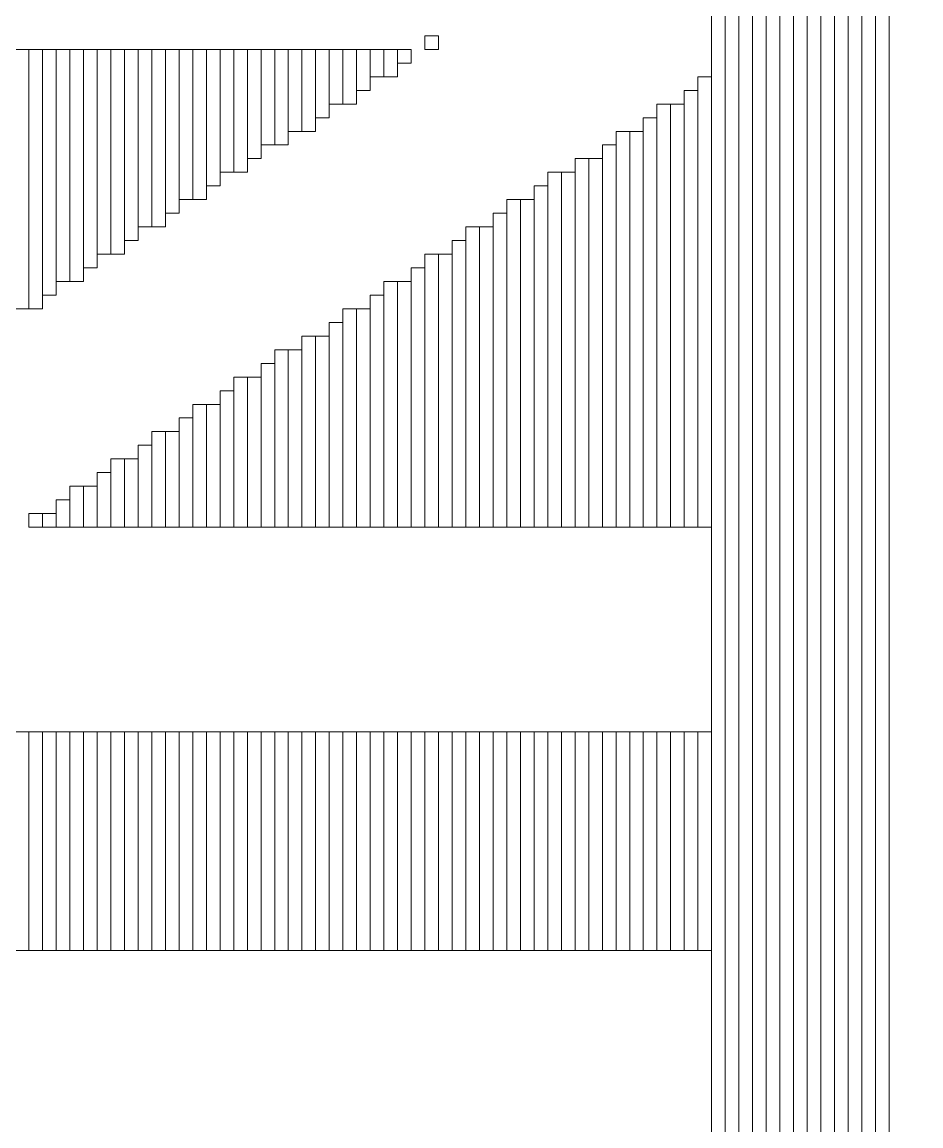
# Model space of a CAD drawing. Header units: millimetres. Extents: x -86 to 67, y -55 to 52.
# Drawn here: x 57.514 to 59.186, y 23.682 to 25.736 of the extents above; entities that cross this region are included whole.
import ezdxf

# ---------------------------------------------------------------- set-up
doc = ezdxf.new("R2010")
doc.units = ezdxf.units.MM
doc.header["$MEASUREMENT"] = 0
doc.layers.add('BG_OUTLINE', color=7, linetype='Continuous')
doc.layers.add('MA_PEN3', color=7, linetype='Continuous')

msp = doc.modelspace()

# ---------------------------------------------------------------- linework, layer by layer
at = {"layer": 'BG_OUTLINE', "color": 3, "lineweight": 9}
msp.add_open_spline([(-60.0926, 34.7331), (-60.0926, 34.7331), (63.7724, 34.7331), (63.7724, 34.7331), (63.7724, 34.7331), (64.585, 34.7336), (65.3646, 34.4113), (65.9396, 33.837), (65.9396, 33.837), (66.5146, 33.2627), (66.8379, 32.4797), (66.8384, 31.667), (66.8384, 31.667), (66.8384, 31.667), (66.8412, -52.28), (66.8412, -52.28), (66.8412, -52.28), (66.8412, -52.28), (66.8384, -52.1933), (66.8384, -52.1933), (66.8384, -52.1933), (66.8389, -53.006), (66.5166, -53.7856), (65.9424, -54.3606), (65.9424, -54.3606), (65.3681, -54.9356), (64.585, -55.2589), (63.7724, -55.2594), (63.7724, -55.2594), (63.7724, -55.2594), (-60.1869, -55.2594), (-60.1869, -55.2594), (-60.1869, -55.2594), (-60.1869, -55.2594), (-60.0853, -55.2518), (-60.0853, -55.2518), (-60.0853, -55.2518), (-60.8979, -55.2523), (-61.6775, -54.9299), (-62.2525, -54.3557), (-62.2525, -54.3557), (-62.8275, -53.7814), (-63.1508, -52.9984), (-63.1513, -52.1857), (-63.1513, -52.1857), (-63.1513, -52.1857), (-63.1587, 31.667), (-63.1587, 31.667), (-63.1587, 31.667), (-63.1592, 32.4797), (-62.8369, 33.2593), (-62.2626, 33.8343), (-62.2626, 33.8343), (-61.6883, 34.4093), (-60.9053, 34.7326), (-60.0926, 34.7331)], degree=3, knots=[0, 0, 0, 0, 0.071429, 0.071429, 0.071429, 0.071429, 0.142857, 0.142857, 0.142857, 0.142857, 0.214286, 0.214286, 0.214286, 0.214286, 0.285714, 0.285714, 0.285714, 0.285714, 0.357143, 0.357143, 0.357143, 0.357143, 0.428571, 0.428571, 0.428571, 0.428571, 0.5, 0.5, 0.5, 0.5, 0.571429, 0.571429, 0.571429, 0.571429, 0.642857, 0.642857, 0.642857, 0.642857, 0.714286, 0.714286, 0.714286, 0.714286, 0.785714, 0.785714, 0.785714, 0.785714, 0.857143, 0.857143, 0.857143, 0.857143, 0.928571, 0.928571, 0.928571, 0.928571, 1, 1, 1, 1], dxfattribs=at)
at = {"layer": 'MA_PEN3', "color": 5, "lineweight": 9}
for points in [[(58.7968, 34.3213), (58.7968, 34.3213), (58.8222, 34.3213), (58.8222, 34.3213), (58.8222, 34.3213), (58.8222, 34.3213), (58.8222, 20.9355), (58.8222, 20.9355), (58.8222, 20.9355), (58.8222, 20.9355), (58.7968, 20.9355), (58.7968, 20.9355), (58.7968, 20.9355), (58.7968, 20.9355), (58.7968, 34.3213), (58.7968, 34.3213)], [(58.8222, 34.3213), (58.8222, 34.3213), (58.8476, 34.3213), (58.8476, 34.3213), (58.8476, 34.3213), (58.8476, 34.3213), (58.8476, 20.9355), (58.8476, 20.9355), (58.8476, 20.9355), (58.8476, 20.9355), (58.8222, 20.9355), (58.8222, 20.9355), (58.8222, 20.9355), (58.8222, 20.9355), (58.8222, 34.3213), (58.8222, 34.3213)], [(58.8476, 34.3213), (58.8476, 34.3213), (58.873, 34.3213), (58.873, 34.3213), (58.873, 34.3213), (58.873, 34.3213), (58.873, 20.9355), (58.873, 20.9355), (58.873, 20.9355), (58.873, 20.9355), (58.8476, 20.9355), (58.8476, 20.9355), (58.8476, 20.9355), (58.8476, 20.9355), (58.8476, 34.3213), (58.8476, 34.3213)], [(58.873, 34.3213), (58.873, 34.3213), (58.8984, 34.3213), (58.8984, 34.3213), (58.8984, 34.3213), (58.8984, 34.3213), (58.8984, 20.9355), (58.8984, 20.9355), (58.8984, 20.9355), (58.8984, 20.9355), (58.873, 20.9355), (58.873, 20.9355), (58.873, 20.9355), (58.873, 20.9355), (58.873, 34.3213), (58.873, 34.3213)], [(58.8984, 34.3213), (58.8984, 34.3213), (58.9238, 34.3213), (58.9238, 34.3213), (58.9238, 34.3213), (58.9238, 34.3213), (58.9238, 20.9355), (58.9238, 20.9355), (58.9238, 20.9355), (58.9238, 20.9355), (58.8984, 20.9355), (58.8984, 20.9355), (58.8984, 20.9355), (58.8984, 20.9355), (58.8984, 34.3213), (58.8984, 34.3213)], [(58.9238, 34.3213), (58.9238, 34.3213), (58.9492, 34.3213), (58.9492, 34.3213), (58.9492, 34.3213), (58.9492, 34.3213), (58.9492, 20.9355), (58.9492, 20.9355), (58.9492, 20.9355), (58.9492, 20.9355), (58.9238, 20.9355), (58.9238, 20.9355), (58.9238, 20.9355), (58.9238, 20.9355), (58.9238, 34.3213), (58.9238, 34.3213)], [(58.9492, 34.3213), (58.9492, 34.3213), (58.9746, 34.3213), (58.9746, 34.3213), (58.9746, 34.3213), (58.9746, 34.3213), (58.9746, 20.9355), (58.9746, 20.9355), (58.9746, 20.9355), (58.9746, 20.9355), (58.9492, 20.9355), (58.9492, 20.9355), (58.9492, 20.9355), (58.9492, 20.9355), (58.9492, 34.3213), (58.9492, 34.3213)], [(58.9746, 34.3213), (58.9746, 34.3213), (59, 34.3213), (59, 34.3213), (59, 34.3213), (59, 34.3213), (59, 20.9355), (59, 20.9355), (59, 20.9355), (59, 20.9355), (58.9746, 20.9355), (58.9746, 20.9355), (58.9746, 20.9355), (58.9746, 20.9355), (58.9746, 34.3213), (58.9746, 34.3213)], [(59, 34.3213), (59, 34.3213), (59.0254, 34.3213), (59.0254, 34.3213), (59.0254, 34.3213), (59.0254, 34.3213), (59.0254, 20.9355), (59.0254, 20.9355), (59.0254, 20.9355), (59.0254, 20.9355), (59, 20.9355), (59, 20.9355), (59, 20.9355), (59, 20.9355), (59, 34.3213), (59, 34.3213)], [(59.0254, 34.3213), (59.0254, 34.3213), (59.0508, 34.3213), (59.0508, 34.3213), (59.0508, 34.3213), (59.0508, 34.3213), (59.0508, 20.9355), (59.0508, 20.9355), (59.0508, 20.9355), (59.0508, 20.9355), (59.0254, 20.9355), (59.0254, 20.9355), (59.0254, 20.9355), (59.0254, 20.9355), (59.0254, 34.3213), (59.0254, 34.3213)], [(59.0508, 34.3213), (59.0508, 34.3213), (59.0762, 34.3213), (59.0762, 34.3213), (59.0762, 34.3213), (59.0762, 34.3213), (59.0762, 20.9355), (59.0762, 20.9355), (59.0762, 20.9355), (59.0762, 20.9355), (59.0508, 20.9355), (59.0508, 20.9355), (59.0508, 20.9355), (59.0508, 20.9355), (59.0508, 34.3213), (59.0508, 34.3213)], [(59.0762, 34.3213), (59.0762, 34.3213), (59.1016, 34.3213), (59.1016, 34.3213), (59.1016, 34.3213), (59.1016, 34.3213), (59.1016, 20.9355), (59.1016, 20.9355), (59.1016, 20.9355), (59.1016, 20.9355), (59.0762, 20.9355), (59.0762, 20.9355), (59.0762, 20.9355), (59.0762, 20.9355), (59.0762, 34.3213), (59.0762, 34.3213)], [(59.1016, 34.3213), (59.1016, 34.3213), (59.127, 34.3213), (59.127, 34.3213), (59.127, 34.3213), (59.127, 34.3213), (59.127, 20.9355), (59.127, 20.9355), (59.127, 20.9355), (59.127, 20.9355), (59.1016, 20.9355), (59.1016, 20.9355), (59.1016, 20.9355), (59.1016, 20.9355), (59.1016, 34.3213), (59.1016, 34.3213)], [(58.2634, 25.7107), (58.2634, 25.7107), (58.2888, 25.7107), (58.2888, 25.7107), (58.2888, 25.7107), (58.2888, 25.7107), (58.2888, 25.6853), (58.2888, 25.6853), (58.2888, 25.6853), (58.2888, 25.6853), (58.2634, 25.6853), (58.2634, 25.6853), (58.2634, 25.6853), (58.2634, 25.6853), (58.2634, 25.7107), (58.2634, 25.7107)], [(57.5014, 25.6853), (57.5014, 25.6853), (57.5268, 25.6853), (57.5268, 25.6853), (57.5268, 25.6853), (57.5268, 25.6853), (57.5268, 25.2027), (57.5268, 25.2027), (57.5268, 25.2027), (57.5268, 25.2027), (57.5014, 25.2027), (57.5014, 25.2027), (57.5014, 25.2027), (57.5014, 25.2027), (57.5014, 25.6853), (57.5014, 25.6853)], [(57.5268, 25.6853), (57.5268, 25.6853), (57.5522, 25.6853), (57.5522, 25.6853), (57.5522, 25.6853), (57.5522, 25.6853), (57.5522, 25.2027), (57.5522, 25.2027), (57.5522, 25.2027), (57.5522, 25.2027), (57.5268, 25.2027), (57.5268, 25.2027), (57.5268, 25.2027), (57.5268, 25.2027), (57.5268, 25.6853), (57.5268, 25.6853)], [(57.5522, 25.6853), (57.5522, 25.6853), (57.5776, 25.6853), (57.5776, 25.6853), (57.5776, 25.6853), (57.5776, 25.6853), (57.5776, 25.2281), (57.5776, 25.2281), (57.5776, 25.2281), (57.5776, 25.2281), (57.5522, 25.2281), (57.5522, 25.2281), (57.5522, 25.2281), (57.5522, 25.2281), (57.5522, 25.6853), (57.5522, 25.6853)], [(57.5776, 25.6853), (57.5776, 25.6853), (57.603, 25.6853), (57.603, 25.6853), (57.603, 25.6853), (57.603, 25.6853), (57.603, 25.2535), (57.603, 25.2535), (57.603, 25.2535), (57.603, 25.2535), (57.5776, 25.2535), (57.5776, 25.2535), (57.5776, 25.2535), (57.5776, 25.2535), (57.5776, 25.6853), (57.5776, 25.6853)], [(57.603, 25.6853), (57.603, 25.6853), (57.6284, 25.6853), (57.6284, 25.6853), (57.6284, 25.6853), (57.6284, 25.6853), (57.6284, 25.2535), (57.6284, 25.2535), (57.6284, 25.2535), (57.6284, 25.2535), (57.603, 25.2535), (57.603, 25.2535), (57.603, 25.2535), (57.603, 25.2535), (57.603, 25.6853), (57.603, 25.6853)], [(57.6284, 25.6853), (57.6284, 25.6853), (57.6538, 25.6853), (57.6538, 25.6853), (57.6538, 25.6853), (57.6538, 25.6853), (57.6538, 25.2789), (57.6538, 25.2789), (57.6538, 25.2789), (57.6538, 25.2789), (57.6284, 25.2789), (57.6284, 25.2789), (57.6284, 25.2789), (57.6284, 25.2789), (57.6284, 25.6853), (57.6284, 25.6853)], [(57.6538, 25.6853), (57.6538, 25.6853), (57.6792, 25.6853), (57.6792, 25.6853), (57.6792, 25.6853), (57.6792, 25.6853), (57.6792, 25.3043), (57.6792, 25.3043), (57.6792, 25.3043), (57.6792, 25.3043), (57.6538, 25.3043), (57.6538, 25.3043), (57.6538, 25.3043), (57.6538, 25.3043), (57.6538, 25.6853), (57.6538, 25.6853)], [(57.6792, 25.6853), (57.6792, 25.6853), (57.7046, 25.6853), (57.7046, 25.6853), (57.7046, 25.6853), (57.7046, 25.6853), (57.7046, 25.3043), (57.7046, 25.3043), (57.7046, 25.3043), (57.7046, 25.3043), (57.6792, 25.3043), (57.6792, 25.3043), (57.6792, 25.3043), (57.6792, 25.3043), (57.6792, 25.6853), (57.6792, 25.6853)], [(57.7046, 25.6853), (57.7046, 25.6853), (57.73, 25.6853), (57.73, 25.6853), (57.73, 25.6853), (57.73, 25.6853), (57.73, 25.3297), (57.73, 25.3297), (57.73, 25.3297), (57.73, 25.3297), (57.7046, 25.3297), (57.7046, 25.3297), (57.7046, 25.3297), (57.7046, 25.3297), (57.7046, 25.6853), (57.7046, 25.6853)], [(57.73, 25.6853), (57.73, 25.6853), (57.7554, 25.6853), (57.7554, 25.6853), (57.7554, 25.6853), (57.7554, 25.6853), (57.7554, 25.3551), (57.7554, 25.3551), (57.7554, 25.3551), (57.7554, 25.3551), (57.73, 25.3551), (57.73, 25.3551), (57.73, 25.3551), (57.73, 25.3551), (57.73, 25.6853), (57.73, 25.6853)], [(57.7554, 25.6853), (57.7554, 25.6853), (57.7808, 25.6853), (57.7808, 25.6853), (57.7808, 25.6853), (57.7808, 25.6853), (57.7808, 25.3551), (57.7808, 25.3551), (57.7808, 25.3551), (57.7808, 25.3551), (57.7554, 25.3551), (57.7554, 25.3551), (57.7554, 25.3551), (57.7554, 25.3551), (57.7554, 25.6853), (57.7554, 25.6853)], [(57.7808, 25.6853), (57.7808, 25.6853), (57.8062, 25.6853), (57.8062, 25.6853), (57.8062, 25.6853), (57.8062, 25.6853), (57.8062, 25.3805), (57.8062, 25.3805), (57.8062, 25.3805), (57.8062, 25.3805), (57.7808, 25.3805), (57.7808, 25.3805), (57.7808, 25.3805), (57.7808, 25.3805), (57.7808, 25.6853), (57.7808, 25.6853)], [(57.8062, 25.6853), (57.8062, 25.6853), (57.8316, 25.6853), (57.8316, 25.6853), (57.8316, 25.6853), (57.8316, 25.6853), (57.8316, 25.4059), (57.8316, 25.4059), (57.8316, 25.4059), (57.8316, 25.4059), (57.8062, 25.4059), (57.8062, 25.4059), (57.8062, 25.4059), (57.8062, 25.4059), (57.8062, 25.6853), (57.8062, 25.6853)], [(57.8316, 25.6853), (57.8316, 25.6853), (57.857, 25.6853), (57.857, 25.6853), (57.857, 25.6853), (57.857, 25.6853), (57.857, 25.4059), (57.857, 25.4059), (57.857, 25.4059), (57.857, 25.4059), (57.8316, 25.4059), (57.8316, 25.4059), (57.8316, 25.4059), (57.8316, 25.4059), (57.8316, 25.6853), (57.8316, 25.6853)], [(57.857, 25.6853), (57.857, 25.6853), (57.8824, 25.6853), (57.8824, 25.6853), (57.8824, 25.6853), (57.8824, 25.6853), (57.8824, 25.4313), (57.8824, 25.4313), (57.8824, 25.4313), (57.8824, 25.4313), (57.857, 25.4313), (57.857, 25.4313), (57.857, 25.4313), (57.857, 25.4313), (57.857, 25.6853), (57.857, 25.6853)], [(57.8824, 25.6853), (57.8824, 25.6853), (57.9078, 25.6853), (57.9078, 25.6853), (57.9078, 25.6853), (57.9078, 25.6853), (57.9078, 25.4567), (57.9078, 25.4567), (57.9078, 25.4567), (57.9078, 25.4567), (57.8824, 25.4567), (57.8824, 25.4567), (57.8824, 25.4567), (57.8824, 25.4567), (57.8824, 25.6853), (57.8824, 25.6853)], [(57.9078, 25.6853), (57.9078, 25.6853), (57.9332, 25.6853), (57.9332, 25.6853), (57.9332, 25.6853), (57.9332, 25.6853), (57.9332, 25.4567), (57.9332, 25.4567), (57.9332, 25.4567), (57.9332, 25.4567), (57.9078, 25.4567), (57.9078, 25.4567), (57.9078, 25.4567), (57.9078, 25.4567), (57.9078, 25.6853), (57.9078, 25.6853)], [(57.9332, 25.6853), (57.9332, 25.6853), (57.9586, 25.6853), (57.9586, 25.6853), (57.9586, 25.6853), (57.9586, 25.6853), (57.9586, 25.4821), (57.9586, 25.4821), (57.9586, 25.4821), (57.9586, 25.4821), (57.9332, 25.4821), (57.9332, 25.4821), (57.9332, 25.4821), (57.9332, 25.4821), (57.9332, 25.6853), (57.9332, 25.6853)], [(57.9586, 25.6853), (57.9586, 25.6853), (57.984, 25.6853), (57.984, 25.6853), (57.984, 25.6853), (57.984, 25.6853), (57.984, 25.5075), (57.984, 25.5075), (57.984, 25.5075), (57.984, 25.5075), (57.9586, 25.5075), (57.9586, 25.5075), (57.9586, 25.5075), (57.9586, 25.5075), (57.9586, 25.6853), (57.9586, 25.6853)], [(57.984, 25.6853), (57.984, 25.6853), (58.0094, 25.6853), (58.0094, 25.6853), (58.0094, 25.6853), (58.0094, 25.6853), (58.0094, 25.5075), (58.0094, 25.5075), (58.0094, 25.5075), (58.0094, 25.5075), (57.984, 25.5075), (57.984, 25.5075), (57.984, 25.5075), (57.984, 25.5075), (57.984, 25.6853), (57.984, 25.6853)], [(58.0094, 25.6853), (58.0094, 25.6853), (58.0348, 25.6853), (58.0348, 25.6853), (58.0348, 25.6853), (58.0348, 25.6853), (58.0348, 25.5329), (58.0348, 25.5329), (58.0348, 25.5329), (58.0348, 25.5329), (58.0094, 25.5329), (58.0094, 25.5329), (58.0094, 25.5329), (58.0094, 25.5329), (58.0094, 25.6853), (58.0094, 25.6853)], [(58.0348, 25.6853), (58.0348, 25.6853), (58.0602, 25.6853), (58.0602, 25.6853), (58.0602, 25.6853), (58.0602, 25.6853), (58.0602, 25.5329), (58.0602, 25.5329), (58.0602, 25.5329), (58.0602, 25.5329), (58.0348, 25.5329), (58.0348, 25.5329), (58.0348, 25.5329), (58.0348, 25.5329), (58.0348, 25.6853), (58.0348, 25.6853)], [(58.0602, 25.6853), (58.0602, 25.6853), (58.0856, 25.6853), (58.0856, 25.6853), (58.0856, 25.6853), (58.0856, 25.6853), (58.0856, 25.5583), (58.0856, 25.5583), (58.0856, 25.5583), (58.0856, 25.5583), (58.0602, 25.5583), (58.0602, 25.5583), (58.0602, 25.5583), (58.0602, 25.5583), (58.0602, 25.6853), (58.0602, 25.6853)], [(58.0856, 25.6853), (58.0856, 25.6853), (58.111, 25.6853), (58.111, 25.6853), (58.111, 25.6853), (58.111, 25.6853), (58.111, 25.5837), (58.111, 25.5837), (58.111, 25.5837), (58.111, 25.5837), (58.0856, 25.5837), (58.0856, 25.5837), (58.0856, 25.5837), (58.0856, 25.5837), (58.0856, 25.6853), (58.0856, 25.6853)], [(58.111, 25.6853), (58.111, 25.6853), (58.1364, 25.6853), (58.1364, 25.6853), (58.1364, 25.6853), (58.1364, 25.6853), (58.1364, 25.5837), (58.1364, 25.5837), (58.1364, 25.5837), (58.1364, 25.5837), (58.111, 25.5837), (58.111, 25.5837), (58.111, 25.5837), (58.111, 25.5837), (58.111, 25.6853), (58.111, 25.6853)], [(58.1364, 25.6853), (58.1364, 25.6853), (58.1618, 25.6853), (58.1618, 25.6853), (58.1618, 25.6853), (58.1618, 25.6853), (58.1618, 25.6091), (58.1618, 25.6091), (58.1618, 25.6091), (58.1618, 25.6091), (58.1364, 25.6091), (58.1364, 25.6091), (58.1364, 25.6091), (58.1364, 25.6091), (58.1364, 25.6853), (58.1364, 25.6853)], [(58.1618, 25.6853), (58.1618, 25.6853), (58.1872, 25.6853), (58.1872, 25.6853), (58.1872, 25.6853), (58.1872, 25.6853), (58.1872, 25.6345), (58.1872, 25.6345), (58.1872, 25.6345), (58.1872, 25.6345), (58.1618, 25.6345), (58.1618, 25.6345), (58.1618, 25.6345), (58.1618, 25.6345), (58.1618, 25.6853), (58.1618, 25.6853)], [(58.1872, 25.6853), (58.1872, 25.6853), (58.2126, 25.6853), (58.2126, 25.6853), (58.2126, 25.6853), (58.2126, 25.6853), (58.2126, 25.6345), (58.2126, 25.6345), (58.2126, 25.6345), (58.2126, 25.6345), (58.1872, 25.6345), (58.1872, 25.6345), (58.1872, 25.6345), (58.1872, 25.6345), (58.1872, 25.6853), (58.1872, 25.6853)], [(58.2126, 25.6853), (58.2126, 25.6853), (58.238, 25.6853), (58.238, 25.6853), (58.238, 25.6853), (58.238, 25.6853), (58.238, 25.6599), (58.238, 25.6599), (58.238, 25.6599), (58.238, 25.6599), (58.2126, 25.6599), (58.2126, 25.6599), (58.2126, 25.6599), (58.2126, 25.6599), (58.2126, 25.6853), (58.2126, 25.6853)], [(58.7714, 25.6345), (58.7714, 25.6345), (58.7968, 25.6345), (58.7968, 25.6345), (58.7968, 25.6345), (58.7968, 25.6345), (58.7968, 24.7963), (58.7968, 24.7963), (58.7968, 24.7963), (58.7968, 24.7963), (58.7714, 24.7963), (58.7714, 24.7963), (58.7714, 24.7963), (58.7714, 24.7963), (58.7714, 25.6345), (58.7714, 25.6345)], [(58.746, 25.6091), (58.746, 25.6091), (58.7714, 25.6091), (58.7714, 25.6091), (58.7714, 25.6091), (58.7714, 25.6091), (58.7714, 24.7963), (58.7714, 24.7963), (58.7714, 24.7963), (58.7714, 24.7963), (58.746, 24.7963), (58.746, 24.7963), (58.746, 24.7963), (58.746, 24.7963), (58.746, 25.6091), (58.746, 25.6091)], [(58.6952, 25.5837), (58.6952, 25.5837), (58.7206, 25.5837), (58.7206, 25.5837), (58.7206, 25.5837), (58.7206, 25.5837), (58.7206, 24.7963), (58.7206, 24.7963), (58.7206, 24.7963), (58.7206, 24.7963), (58.6952, 24.7963), (58.6952, 24.7963), (58.6952, 24.7963), (58.6952, 24.7963), (58.6952, 25.5837), (58.6952, 25.5837)], [(58.7206, 25.5837), (58.7206, 25.5837), (58.746, 25.5837), (58.746, 25.5837), (58.746, 25.5837), (58.746, 25.5837), (58.746, 24.7963), (58.746, 24.7963), (58.746, 24.7963), (58.746, 24.7963), (58.7206, 24.7963), (58.7206, 24.7963), (58.7206, 24.7963), (58.7206, 24.7963), (58.7206, 25.5837), (58.7206, 25.5837)], [(58.6698, 25.5583), (58.6698, 25.5583), (58.6952, 25.5583), (58.6952, 25.5583), (58.6952, 25.5583), (58.6952, 25.5583), (58.6952, 24.7963), (58.6952, 24.7963), (58.6952, 24.7963), (58.6952, 24.7963), (58.6698, 24.7963), (58.6698, 24.7963), (58.6698, 24.7963), (58.6698, 24.7963), (58.6698, 25.5583), (58.6698, 25.5583)], [(58.619, 25.5329), (58.619, 25.5329), (58.6444, 25.5329), (58.6444, 25.5329), (58.6444, 25.5329), (58.6444, 25.5329), (58.6444, 24.7963), (58.6444, 24.7963), (58.6444, 24.7963), (58.6444, 24.7963), (58.619, 24.7963), (58.619, 24.7963), (58.619, 24.7963), (58.619, 24.7963), (58.619, 25.5329), (58.619, 25.5329)], [(58.6444, 25.5329), (58.6444, 25.5329), (58.6698, 25.5329), (58.6698, 25.5329), (58.6698, 25.5329), (58.6698, 25.5329), (58.6698, 24.7963), (58.6698, 24.7963), (58.6698, 24.7963), (58.6698, 24.7963), (58.6444, 24.7963), (58.6444, 24.7963), (58.6444, 24.7963), (58.6444, 24.7963), (58.6444, 25.5329), (58.6444, 25.5329)], [(58.5936, 25.5075), (58.5936, 25.5075), (58.619, 25.5075), (58.619, 25.5075), (58.619, 25.5075), (58.619, 25.5075), (58.619, 24.7963), (58.619, 24.7963), (58.619, 24.7963), (58.619, 24.7963), (58.5936, 24.7963), (58.5936, 24.7963), (58.5936, 24.7963), (58.5936, 24.7963), (58.5936, 25.5075), (58.5936, 25.5075)], [(58.5428, 25.4821), (58.5428, 25.4821), (58.5682, 25.4821), (58.5682, 25.4821), (58.5682, 25.4821), (58.5682, 25.4821), (58.5682, 24.7963), (58.5682, 24.7963), (58.5682, 24.7963), (58.5682, 24.7963), (58.5428, 24.7963), (58.5428, 24.7963), (58.5428, 24.7963), (58.5428, 24.7963), (58.5428, 25.4821), (58.5428, 25.4821)], [(58.5682, 25.4821), (58.5682, 25.4821), (58.5936, 25.4821), (58.5936, 25.4821), (58.5936, 25.4821), (58.5936, 25.4821), (58.5936, 24.7963), (58.5936, 24.7963), (58.5936, 24.7963), (58.5936, 24.7963), (58.5682, 24.7963), (58.5682, 24.7963), (58.5682, 24.7963), (58.5682, 24.7963), (58.5682, 25.4821), (58.5682, 25.4821)], [(58.492, 25.4567), (58.492, 25.4567), (58.5174, 25.4567), (58.5174, 25.4567), (58.5174, 25.4567), (58.5174, 25.4567), (58.5174, 24.7963), (58.5174, 24.7963), (58.5174, 24.7963), (58.5174, 24.7963), (58.492, 24.7963), (58.492, 24.7963), (58.492, 24.7963), (58.492, 24.7963), (58.492, 25.4567), (58.492, 25.4567)], [(58.5174, 25.4567), (58.5174, 25.4567), (58.5428, 25.4567), (58.5428, 25.4567), (58.5428, 25.4567), (58.5428, 25.4567), (58.5428, 24.7963), (58.5428, 24.7963), (58.5428, 24.7963), (58.5428, 24.7963), (58.5174, 24.7963), (58.5174, 24.7963), (58.5174, 24.7963), (58.5174, 24.7963), (58.5174, 25.4567), (58.5174, 25.4567)], [(58.4666, 25.4313), (58.4666, 25.4313), (58.492, 25.4313), (58.492, 25.4313), (58.492, 25.4313), (58.492, 25.4313), (58.492, 24.7963), (58.492, 24.7963), (58.492, 24.7963), (58.492, 24.7963), (58.4666, 24.7963), (58.4666, 24.7963), (58.4666, 24.7963), (58.4666, 24.7963), (58.4666, 25.4313), (58.4666, 25.4313)], [(58.4158, 25.4059), (58.4158, 25.4059), (58.4412, 25.4059), (58.4412, 25.4059), (58.4412, 25.4059), (58.4412, 25.4059), (58.4412, 24.7963), (58.4412, 24.7963), (58.4412, 24.7963), (58.4412, 24.7963), (58.4158, 24.7963), (58.4158, 24.7963), (58.4158, 24.7963), (58.4158, 24.7963), (58.4158, 25.4059), (58.4158, 25.4059)], [(58.4412, 25.4059), (58.4412, 25.4059), (58.4666, 25.4059), (58.4666, 25.4059), (58.4666, 25.4059), (58.4666, 25.4059), (58.4666, 24.7963), (58.4666, 24.7963), (58.4666, 24.7963), (58.4666, 24.7963), (58.4412, 24.7963), (58.4412, 24.7963), (58.4412, 24.7963), (58.4412, 24.7963), (58.4412, 25.4059), (58.4412, 25.4059)], [(58.3904, 25.3805), (58.3904, 25.3805), (58.4158, 25.3805), (58.4158, 25.3805), (58.4158, 25.3805), (58.4158, 25.3805), (58.4158, 24.7963), (58.4158, 24.7963), (58.4158, 24.7963), (58.4158, 24.7963), (58.3904, 24.7963), (58.3904, 24.7963), (58.3904, 24.7963), (58.3904, 24.7963), (58.3904, 25.3805), (58.3904, 25.3805)], [(58.3396, 25.3551), (58.3396, 25.3551), (58.365, 25.3551), (58.365, 25.3551), (58.365, 25.3551), (58.365, 25.3551), (58.365, 24.7963), (58.365, 24.7963), (58.365, 24.7963), (58.365, 24.7963), (58.3396, 24.7963), (58.3396, 24.7963), (58.3396, 24.7963), (58.3396, 24.7963), (58.3396, 25.3551), (58.3396, 25.3551)], [(58.365, 25.3551), (58.365, 25.3551), (58.3904, 25.3551), (58.3904, 25.3551), (58.3904, 25.3551), (58.3904, 25.3551), (58.3904, 24.7963), (58.3904, 24.7963), (58.3904, 24.7963), (58.3904, 24.7963), (58.365, 24.7963), (58.365, 24.7963), (58.365, 24.7963), (58.365, 24.7963), (58.365, 25.3551), (58.365, 25.3551)], [(58.3142, 25.3297), (58.3142, 25.3297), (58.3396, 25.3297), (58.3396, 25.3297), (58.3396, 25.3297), (58.3396, 25.3297), (58.3396, 24.7963), (58.3396, 24.7963), (58.3396, 24.7963), (58.3396, 24.7963), (58.3142, 24.7963), (58.3142, 24.7963), (58.3142, 24.7963), (58.3142, 24.7963), (58.3142, 25.3297), (58.3142, 25.3297)], [(58.2634, 25.3043), (58.2634, 25.3043), (58.2888, 25.3043), (58.2888, 25.3043), (58.2888, 25.3043), (58.2888, 25.3043), (58.2888, 24.7963), (58.2888, 24.7963), (58.2888, 24.7963), (58.2888, 24.7963), (58.2634, 24.7963), (58.2634, 24.7963), (58.2634, 24.7963), (58.2634, 24.7963), (58.2634, 25.3043), (58.2634, 25.3043)], [(58.2888, 25.3043), (58.2888, 25.3043), (58.3142, 25.3043), (58.3142, 25.3043), (58.3142, 25.3043), (58.3142, 25.3043), (58.3142, 24.7963), (58.3142, 24.7963), (58.3142, 24.7963), (58.3142, 24.7963), (58.2888, 24.7963), (58.2888, 24.7963), (58.2888, 24.7963), (58.2888, 24.7963), (58.2888, 25.3043), (58.2888, 25.3043)], [(58.238, 25.2789), (58.238, 25.2789), (58.2634, 25.2789), (58.2634, 25.2789), (58.2634, 25.2789), (58.2634, 25.2789), (58.2634, 24.7963), (58.2634, 24.7963), (58.2634, 24.7963), (58.2634, 24.7963), (58.238, 24.7963), (58.238, 24.7963), (58.238, 24.7963), (58.238, 24.7963), (58.238, 25.2789), (58.238, 25.2789)], [(58.1872, 25.2535), (58.1872, 25.2535), (58.2126, 25.2535), (58.2126, 25.2535), (58.2126, 25.2535), (58.2126, 25.2535), (58.2126, 24.7963), (58.2126, 24.7963), (58.2126, 24.7963), (58.2126, 24.7963), (58.1872, 24.7963), (58.1872, 24.7963), (58.1872, 24.7963), (58.1872, 24.7963), (58.1872, 25.2535), (58.1872, 25.2535)], [(58.2126, 25.2535), (58.2126, 25.2535), (58.238, 25.2535), (58.238, 25.2535), (58.238, 25.2535), (58.238, 25.2535), (58.238, 24.7963), (58.238, 24.7963), (58.238, 24.7963), (58.238, 24.7963), (58.2126, 24.7963), (58.2126, 24.7963), (58.2126, 24.7963), (58.2126, 24.7963), (58.2126, 25.2535), (58.2126, 25.2535)], [(58.1618, 25.2281), (58.1618, 25.2281), (58.1872, 25.2281), (58.1872, 25.2281), (58.1872, 25.2281), (58.1872, 25.2281), (58.1872, 24.7963), (58.1872, 24.7963), (58.1872, 24.7963), (58.1872, 24.7963), (58.1618, 24.7963), (58.1618, 24.7963), (58.1618, 24.7963), (58.1618, 24.7963), (58.1618, 25.2281), (58.1618, 25.2281)], [(58.111, 25.2027), (58.111, 25.2027), (58.1364, 25.2027), (58.1364, 25.2027), (58.1364, 25.2027), (58.1364, 25.2027), (58.1364, 24.7963), (58.1364, 24.7963), (58.1364, 24.7963), (58.1364, 24.7963), (58.111, 24.7963), (58.111, 24.7963), (58.111, 24.7963), (58.111, 24.7963), (58.111, 25.2027), (58.111, 25.2027)], [(58.1364, 25.2027), (58.1364, 25.2027), (58.1618, 25.2027), (58.1618, 25.2027), (58.1618, 25.2027), (58.1618, 25.2027), (58.1618, 24.7963), (58.1618, 24.7963), (58.1618, 24.7963), (58.1618, 24.7963), (58.1364, 24.7963), (58.1364, 24.7963), (58.1364, 24.7963), (58.1364, 24.7963), (58.1364, 25.2027), (58.1364, 25.2027)], [(58.0856, 25.1773), (58.0856, 25.1773), (58.111, 25.1773), (58.111, 25.1773), (58.111, 25.1773), (58.111, 25.1773), (58.111, 24.7963), (58.111, 24.7963), (58.111, 24.7963), (58.111, 24.7963), (58.0856, 24.7963), (58.0856, 24.7963), (58.0856, 24.7963), (58.0856, 24.7963), (58.0856, 25.1773), (58.0856, 25.1773)], [(58.0348, 25.1519), (58.0348, 25.1519), (58.0602, 25.1519), (58.0602, 25.1519), (58.0602, 25.1519), (58.0602, 25.1519), (58.0602, 24.7963), (58.0602, 24.7963), (58.0602, 24.7963), (58.0602, 24.7963), (58.0348, 24.7963), (58.0348, 24.7963), (58.0348, 24.7963), (58.0348, 24.7963), (58.0348, 25.1519), (58.0348, 25.1519)], [(58.0602, 25.1519), (58.0602, 25.1519), (58.0856, 25.1519), (58.0856, 25.1519), (58.0856, 25.1519), (58.0856, 25.1519), (58.0856, 24.7963), (58.0856, 24.7963), (58.0856, 24.7963), (58.0856, 24.7963), (58.0602, 24.7963), (58.0602, 24.7963), (58.0602, 24.7963), (58.0602, 24.7963), (58.0602, 25.1519), (58.0602, 25.1519)], [(57.984, 25.1265), (57.984, 25.1265), (58.0094, 25.1265), (58.0094, 25.1265), (58.0094, 25.1265), (58.0094, 25.1265), (58.0094, 24.7963), (58.0094, 24.7963), (58.0094, 24.7963), (58.0094, 24.7963), (57.984, 24.7963), (57.984, 24.7963), (57.984, 24.7963), (57.984, 24.7963), (57.984, 25.1265), (57.984, 25.1265)], [(58.0094, 25.1265), (58.0094, 25.1265), (58.0348, 25.1265), (58.0348, 25.1265), (58.0348, 25.1265), (58.0348, 25.1265), (58.0348, 24.7963), (58.0348, 24.7963), (58.0348, 24.7963), (58.0348, 24.7963), (58.0094, 24.7963), (58.0094, 24.7963), (58.0094, 24.7963), (58.0094, 24.7963), (58.0094, 25.1265), (58.0094, 25.1265)], [(57.9586, 25.1011), (57.9586, 25.1011), (57.984, 25.1011), (57.984, 25.1011), (57.984, 25.1011), (57.984, 25.1011), (57.984, 24.7963), (57.984, 24.7963), (57.984, 24.7963), (57.984, 24.7963), (57.9586, 24.7963), (57.9586, 24.7963), (57.9586, 24.7963), (57.9586, 24.7963), (57.9586, 25.1011), (57.9586, 25.1011)], [(57.9078, 25.0757), (57.9078, 25.0757), (57.9332, 25.0757), (57.9332, 25.0757), (57.9332, 25.0757), (57.9332, 25.0757), (57.9332, 24.7963), (57.9332, 24.7963), (57.9332, 24.7963), (57.9332, 24.7963), (57.9078, 24.7963), (57.9078, 24.7963), (57.9078, 24.7963), (57.9078, 24.7963), (57.9078, 25.0757), (57.9078, 25.0757)], [(57.9332, 25.0757), (57.9332, 25.0757), (57.9586, 25.0757), (57.9586, 25.0757), (57.9586, 25.0757), (57.9586, 25.0757), (57.9586, 24.7963), (57.9586, 24.7963), (57.9586, 24.7963), (57.9586, 24.7963), (57.9332, 24.7963), (57.9332, 24.7963), (57.9332, 24.7963), (57.9332, 24.7963), (57.9332, 25.0757), (57.9332, 25.0757)], [(57.8824, 25.0503), (57.8824, 25.0503), (57.9078, 25.0503), (57.9078, 25.0503), (57.9078, 25.0503), (57.9078, 25.0503), (57.9078, 24.7963), (57.9078, 24.7963), (57.9078, 24.7963), (57.9078, 24.7963), (57.8824, 24.7963), (57.8824, 24.7963), (57.8824, 24.7963), (57.8824, 24.7963), (57.8824, 25.0503), (57.8824, 25.0503)], [(57.8316, 25.0249), (57.8316, 25.0249), (57.857, 25.0249), (57.857, 25.0249), (57.857, 25.0249), (57.857, 25.0249), (57.857, 24.7963), (57.857, 24.7963), (57.857, 24.7963), (57.857, 24.7963), (57.8316, 24.7963), (57.8316, 24.7963), (57.8316, 24.7963), (57.8316, 24.7963), (57.8316, 25.0249), (57.8316, 25.0249)], [(57.857, 25.0249), (57.857, 25.0249), (57.8824, 25.0249), (57.8824, 25.0249), (57.8824, 25.0249), (57.8824, 25.0249), (57.8824, 24.7963), (57.8824, 24.7963), (57.8824, 24.7963), (57.8824, 24.7963), (57.857, 24.7963), (57.857, 24.7963), (57.857, 24.7963), (57.857, 24.7963), (57.857, 25.0249), (57.857, 25.0249)], [(57.8062, 24.9995), (57.8062, 24.9995), (57.8316, 24.9995), (57.8316, 24.9995), (57.8316, 24.9995), (57.8316, 24.9995), (57.8316, 24.7963), (57.8316, 24.7963), (57.8316, 24.7963), (57.8316, 24.7963), (57.8062, 24.7963), (57.8062, 24.7963), (57.8062, 24.7963), (57.8062, 24.7963), (57.8062, 24.9995), (57.8062, 24.9995)], [(57.7554, 24.9741), (57.7554, 24.9741), (57.7808, 24.9741), (57.7808, 24.9741), (57.7808, 24.9741), (57.7808, 24.9741), (57.7808, 24.7963), (57.7808, 24.7963), (57.7808, 24.7963), (57.7808, 24.7963), (57.7554, 24.7963), (57.7554, 24.7963), (57.7554, 24.7963), (57.7554, 24.7963), (57.7554, 24.9741), (57.7554, 24.9741)], [(57.7808, 24.9741), (57.7808, 24.9741), (57.8062, 24.9741), (57.8062, 24.9741), (57.8062, 24.9741), (57.8062, 24.9741), (57.8062, 24.7963), (57.8062, 24.7963), (57.8062, 24.7963), (57.8062, 24.7963), (57.7808, 24.7963), (57.7808, 24.7963), (57.7808, 24.7963), (57.7808, 24.7963), (57.7808, 24.9741), (57.7808, 24.9741)], [(57.73, 24.9487), (57.73, 24.9487), (57.7554, 24.9487), (57.7554, 24.9487), (57.7554, 24.9487), (57.7554, 24.9487), (57.7554, 24.7963), (57.7554, 24.7963), (57.7554, 24.7963), (57.7554, 24.7963), (57.73, 24.7963), (57.73, 24.7963), (57.73, 24.7963), (57.73, 24.7963), (57.73, 24.9487), (57.73, 24.9487)], [(57.6792, 24.9233), (57.6792, 24.9233), (57.7046, 24.9233), (57.7046, 24.9233), (57.7046, 24.9233), (57.7046, 24.9233), (57.7046, 24.7963), (57.7046, 24.7963), (57.7046, 24.7963), (57.7046, 24.7963), (57.6792, 24.7963), (57.6792, 24.7963), (57.6792, 24.7963), (57.6792, 24.7963), (57.6792, 24.9233), (57.6792, 24.9233)], [(57.7046, 24.9233), (57.7046, 24.9233), (57.73, 24.9233), (57.73, 24.9233), (57.73, 24.9233), (57.73, 24.9233), (57.73, 24.7963), (57.73, 24.7963), (57.73, 24.7963), (57.73, 24.7963), (57.7046, 24.7963), (57.7046, 24.7963), (57.7046, 24.7963), (57.7046, 24.7963), (57.7046, 24.9233), (57.7046, 24.9233)], [(57.6538, 24.8979), (57.6538, 24.8979), (57.6792, 24.8979), (57.6792, 24.8979), (57.6792, 24.8979), (57.6792, 24.8979), (57.6792, 24.7963), (57.6792, 24.7963), (57.6792, 24.7963), (57.6792, 24.7963), (57.6538, 24.7963), (57.6538, 24.7963), (57.6538, 24.7963), (57.6538, 24.7963), (57.6538, 24.8979), (57.6538, 24.8979)], [(57.603, 24.8725), (57.603, 24.8725), (57.6284, 24.8725), (57.6284, 24.8725), (57.6284, 24.8725), (57.6284, 24.8725), (57.6284, 24.7963), (57.6284, 24.7963), (57.6284, 24.7963), (57.6284, 24.7963), (57.603, 24.7963), (57.603, 24.7963), (57.603, 24.7963), (57.603, 24.7963), (57.603, 24.8725), (57.603, 24.8725)], [(57.6284, 24.8725), (57.6284, 24.8725), (57.6538, 24.8725), (57.6538, 24.8725), (57.6538, 24.8725), (57.6538, 24.8725), (57.6538, 24.7963), (57.6538, 24.7963), (57.6538, 24.7963), (57.6538, 24.7963), (57.6284, 24.7963), (57.6284, 24.7963), (57.6284, 24.7963), (57.6284, 24.7963), (57.6284, 24.8725), (57.6284, 24.8725)], [(57.5776, 24.8471), (57.5776, 24.8471), (57.603, 24.8471), (57.603, 24.8471), (57.603, 24.8471), (57.603, 24.8471), (57.603, 24.7963), (57.603, 24.7963), (57.603, 24.7963), (57.603, 24.7963), (57.5776, 24.7963), (57.5776, 24.7963), (57.5776, 24.7963), (57.5776, 24.7963), (57.5776, 24.8471), (57.5776, 24.8471)], [(57.5268, 24.8217), (57.5268, 24.8217), (57.5522, 24.8217), (57.5522, 24.8217), (57.5522, 24.8217), (57.5522, 24.8217), (57.5522, 24.7963), (57.5522, 24.7963), (57.5522, 24.7963), (57.5522, 24.7963), (57.5268, 24.7963), (57.5268, 24.7963), (57.5268, 24.7963), (57.5268, 24.7963), (57.5268, 24.8217), (57.5268, 24.8217)], [(57.5522, 24.8217), (57.5522, 24.8217), (57.5776, 24.8217), (57.5776, 24.8217), (57.5776, 24.8217), (57.5776, 24.8217), (57.5776, 24.7963), (57.5776, 24.7963), (57.5776, 24.7963), (57.5776, 24.7963), (57.5522, 24.7963), (57.5522, 24.7963), (57.5522, 24.7963), (57.5522, 24.7963), (57.5522, 24.8217), (57.5522, 24.8217)], [(57.5014, 24.4153), (57.5014, 24.4153), (57.5268, 24.4153), (57.5268, 24.4153), (57.5268, 24.4153), (57.5268, 24.4153), (57.5268, 24.0089), (57.5268, 24.0089), (57.5268, 24.0089), (57.5268, 24.0089), (57.5014, 24.0089), (57.5014, 24.0089), (57.5014, 24.0089), (57.5014, 24.0089), (57.5014, 24.4153), (57.5014, 24.4153)], [(57.5268, 24.4153), (57.5268, 24.4153), (57.5522, 24.4153), (57.5522, 24.4153), (57.5522, 24.4153), (57.5522, 24.4153), (57.5522, 24.0089), (57.5522, 24.0089), (57.5522, 24.0089), (57.5522, 24.0089), (57.5268, 24.0089), (57.5268, 24.0089), (57.5268, 24.0089), (57.5268, 24.0089), (57.5268, 24.4153), (57.5268, 24.4153)], [(57.5522, 24.4153), (57.5522, 24.4153), (57.5776, 24.4153), (57.5776, 24.4153), (57.5776, 24.4153), (57.5776, 24.4153), (57.5776, 24.0089), (57.5776, 24.0089), (57.5776, 24.0089), (57.5776, 24.0089), (57.5522, 24.0089), (57.5522, 24.0089), (57.5522, 24.0089), (57.5522, 24.0089), (57.5522, 24.4153), (57.5522, 24.4153)], [(57.5776, 24.4153), (57.5776, 24.4153), (57.603, 24.4153), (57.603, 24.4153), (57.603, 24.4153), (57.603, 24.4153), (57.603, 24.0089), (57.603, 24.0089), (57.603, 24.0089), (57.603, 24.0089), (57.5776, 24.0089), (57.5776, 24.0089), (57.5776, 24.0089), (57.5776, 24.0089), (57.5776, 24.4153), (57.5776, 24.4153)], [(57.603, 24.4153), (57.603, 24.4153), (57.6284, 24.4153), (57.6284, 24.4153), (57.6284, 24.4153), (57.6284, 24.4153), (57.6284, 24.0089), (57.6284, 24.0089), (57.6284, 24.0089), (57.6284, 24.0089), (57.603, 24.0089), (57.603, 24.0089), (57.603, 24.0089), (57.603, 24.0089), (57.603, 24.4153), (57.603, 24.4153)], [(57.6284, 24.4153), (57.6284, 24.4153), (57.6538, 24.4153), (57.6538, 24.4153), (57.6538, 24.4153), (57.6538, 24.4153), (57.6538, 24.0089), (57.6538, 24.0089), (57.6538, 24.0089), (57.6538, 24.0089), (57.6284, 24.0089), (57.6284, 24.0089), (57.6284, 24.0089), (57.6284, 24.0089), (57.6284, 24.4153), (57.6284, 24.4153)], [(57.6538, 24.4153), (57.6538, 24.4153), (57.6792, 24.4153), (57.6792, 24.4153), (57.6792, 24.4153), (57.6792, 24.4153), (57.6792, 24.0089), (57.6792, 24.0089), (57.6792, 24.0089), (57.6792, 24.0089), (57.6538, 24.0089), (57.6538, 24.0089), (57.6538, 24.0089), (57.6538, 24.0089), (57.6538, 24.4153), (57.6538, 24.4153)], [(57.6792, 24.4153), (57.6792, 24.4153), (57.7046, 24.4153), (57.7046, 24.4153), (57.7046, 24.4153), (57.7046, 24.4153), (57.7046, 24.0089), (57.7046, 24.0089), (57.7046, 24.0089), (57.7046, 24.0089), (57.6792, 24.0089), (57.6792, 24.0089), (57.6792, 24.0089), (57.6792, 24.0089), (57.6792, 24.4153), (57.6792, 24.4153)], [(57.7046, 24.4153), (57.7046, 24.4153), (57.73, 24.4153), (57.73, 24.4153), (57.73, 24.4153), (57.73, 24.4153), (57.73, 24.0089), (57.73, 24.0089), (57.73, 24.0089), (57.73, 24.0089), (57.7046, 24.0089), (57.7046, 24.0089), (57.7046, 24.0089), (57.7046, 24.0089), (57.7046, 24.4153), (57.7046, 24.4153)], [(57.73, 24.4153), (57.73, 24.4153), (57.7554, 24.4153), (57.7554, 24.4153), (57.7554, 24.4153), (57.7554, 24.4153), (57.7554, 24.0089), (57.7554, 24.0089), (57.7554, 24.0089), (57.7554, 24.0089), (57.73, 24.0089), (57.73, 24.0089), (57.73, 24.0089), (57.73, 24.0089), (57.73, 24.4153), (57.73, 24.4153)], [(57.7554, 24.4153), (57.7554, 24.4153), (57.7808, 24.4153), (57.7808, 24.4153), (57.7808, 24.4153), (57.7808, 24.4153), (57.7808, 24.0089), (57.7808, 24.0089), (57.7808, 24.0089), (57.7808, 24.0089), (57.7554, 24.0089), (57.7554, 24.0089), (57.7554, 24.0089), (57.7554, 24.0089), (57.7554, 24.4153), (57.7554, 24.4153)], [(57.7808, 24.4153), (57.7808, 24.4153), (57.8062, 24.4153), (57.8062, 24.4153), (57.8062, 24.4153), (57.8062, 24.4153), (57.8062, 24.0089), (57.8062, 24.0089), (57.8062, 24.0089), (57.8062, 24.0089), (57.7808, 24.0089), (57.7808, 24.0089), (57.7808, 24.0089), (57.7808, 24.0089), (57.7808, 24.4153), (57.7808, 24.4153)], [(57.8062, 24.4153), (57.8062, 24.4153), (57.8316, 24.4153), (57.8316, 24.4153), (57.8316, 24.4153), (57.8316, 24.4153), (57.8316, 24.0089), (57.8316, 24.0089), (57.8316, 24.0089), (57.8316, 24.0089), (57.8062, 24.0089), (57.8062, 24.0089), (57.8062, 24.0089), (57.8062, 24.0089), (57.8062, 24.4153), (57.8062, 24.4153)], [(57.8316, 24.4153), (57.8316, 24.4153), (57.857, 24.4153), (57.857, 24.4153), (57.857, 24.4153), (57.857, 24.4153), (57.857, 24.0089), (57.857, 24.0089), (57.857, 24.0089), (57.857, 24.0089), (57.8316, 24.0089), (57.8316, 24.0089), (57.8316, 24.0089), (57.8316, 24.0089), (57.8316, 24.4153), (57.8316, 24.4153)], [(57.857, 24.4153), (57.857, 24.4153), (57.8824, 24.4153), (57.8824, 24.4153), (57.8824, 24.4153), (57.8824, 24.4153), (57.8824, 24.0089), (57.8824, 24.0089), (57.8824, 24.0089), (57.8824, 24.0089), (57.857, 24.0089), (57.857, 24.0089), (57.857, 24.0089), (57.857, 24.0089), (57.857, 24.4153), (57.857, 24.4153)], [(57.8824, 24.4153), (57.8824, 24.4153), (57.9078, 24.4153), (57.9078, 24.4153), (57.9078, 24.4153), (57.9078, 24.4153), (57.9078, 24.0089), (57.9078, 24.0089), (57.9078, 24.0089), (57.9078, 24.0089), (57.8824, 24.0089), (57.8824, 24.0089), (57.8824, 24.0089), (57.8824, 24.0089), (57.8824, 24.4153), (57.8824, 24.4153)], [(57.9078, 24.4153), (57.9078, 24.4153), (57.9332, 24.4153), (57.9332, 24.4153), (57.9332, 24.4153), (57.9332, 24.4153), (57.9332, 24.0089), (57.9332, 24.0089), (57.9332, 24.0089), (57.9332, 24.0089), (57.9078, 24.0089), (57.9078, 24.0089), (57.9078, 24.0089), (57.9078, 24.0089), (57.9078, 24.4153), (57.9078, 24.4153)], [(57.9332, 24.4153), (57.9332, 24.4153), (57.9586, 24.4153), (57.9586, 24.4153), (57.9586, 24.4153), (57.9586, 24.4153), (57.9586, 24.0089), (57.9586, 24.0089), (57.9586, 24.0089), (57.9586, 24.0089), (57.9332, 24.0089), (57.9332, 24.0089), (57.9332, 24.0089), (57.9332, 24.0089), (57.9332, 24.4153), (57.9332, 24.4153)], [(57.9586, 24.4153), (57.9586, 24.4153), (57.984, 24.4153), (57.984, 24.4153), (57.984, 24.4153), (57.984, 24.4153), (57.984, 24.0089), (57.984, 24.0089), (57.984, 24.0089), (57.984, 24.0089), (57.9586, 24.0089), (57.9586, 24.0089), (57.9586, 24.0089), (57.9586, 24.0089), (57.9586, 24.4153), (57.9586, 24.4153)], [(57.984, 24.4153), (57.984, 24.4153), (58.0094, 24.4153), (58.0094, 24.4153), (58.0094, 24.4153), (58.0094, 24.4153), (58.0094, 24.0089), (58.0094, 24.0089), (58.0094, 24.0089), (58.0094, 24.0089), (57.984, 24.0089), (57.984, 24.0089), (57.984, 24.0089), (57.984, 24.0089), (57.984, 24.4153), (57.984, 24.4153)], [(58.0094, 24.4153), (58.0094, 24.4153), (58.0348, 24.4153), (58.0348, 24.4153), (58.0348, 24.4153), (58.0348, 24.4153), (58.0348, 24.0089), (58.0348, 24.0089), (58.0348, 24.0089), (58.0348, 24.0089), (58.0094, 24.0089), (58.0094, 24.0089), (58.0094, 24.0089), (58.0094, 24.0089), (58.0094, 24.4153), (58.0094, 24.4153)], [(58.0348, 24.4153), (58.0348, 24.4153), (58.0602, 24.4153), (58.0602, 24.4153), (58.0602, 24.4153), (58.0602, 24.4153), (58.0602, 24.0089), (58.0602, 24.0089), (58.0602, 24.0089), (58.0602, 24.0089), (58.0348, 24.0089), (58.0348, 24.0089), (58.0348, 24.0089), (58.0348, 24.0089), (58.0348, 24.4153), (58.0348, 24.4153)], [(58.0602, 24.4153), (58.0602, 24.4153), (58.0856, 24.4153), (58.0856, 24.4153), (58.0856, 24.4153), (58.0856, 24.4153), (58.0856, 24.0089), (58.0856, 24.0089), (58.0856, 24.0089), (58.0856, 24.0089), (58.0602, 24.0089), (58.0602, 24.0089), (58.0602, 24.0089), (58.0602, 24.0089), (58.0602, 24.4153), (58.0602, 24.4153)], [(58.0856, 24.4153), (58.0856, 24.4153), (58.111, 24.4153), (58.111, 24.4153), (58.111, 24.4153), (58.111, 24.4153), (58.111, 24.0089), (58.111, 24.0089), (58.111, 24.0089), (58.111, 24.0089), (58.0856, 24.0089), (58.0856, 24.0089), (58.0856, 24.0089), (58.0856, 24.0089), (58.0856, 24.4153), (58.0856, 24.4153)], [(58.111, 24.4153), (58.111, 24.4153), (58.1364, 24.4153), (58.1364, 24.4153), (58.1364, 24.4153), (58.1364, 24.4153), (58.1364, 24.0089), (58.1364, 24.0089), (58.1364, 24.0089), (58.1364, 24.0089), (58.111, 24.0089), (58.111, 24.0089), (58.111, 24.0089), (58.111, 24.0089), (58.111, 24.4153), (58.111, 24.4153)], [(58.1364, 24.4153), (58.1364, 24.4153), (58.1618, 24.4153), (58.1618, 24.4153), (58.1618, 24.4153), (58.1618, 24.4153), (58.1618, 24.0089), (58.1618, 24.0089), (58.1618, 24.0089), (58.1618, 24.0089), (58.1364, 24.0089), (58.1364, 24.0089), (58.1364, 24.0089), (58.1364, 24.0089), (58.1364, 24.4153), (58.1364, 24.4153)], [(58.1618, 24.4153), (58.1618, 24.4153), (58.1872, 24.4153), (58.1872, 24.4153), (58.1872, 24.4153), (58.1872, 24.4153), (58.1872, 24.0089), (58.1872, 24.0089), (58.1872, 24.0089), (58.1872, 24.0089), (58.1618, 24.0089), (58.1618, 24.0089), (58.1618, 24.0089), (58.1618, 24.0089), (58.1618, 24.4153), (58.1618, 24.4153)], [(58.1872, 24.4153), (58.1872, 24.4153), (58.2126, 24.4153), (58.2126, 24.4153), (58.2126, 24.4153), (58.2126, 24.4153), (58.2126, 24.0089), (58.2126, 24.0089), (58.2126, 24.0089), (58.2126, 24.0089), (58.1872, 24.0089), (58.1872, 24.0089), (58.1872, 24.0089), (58.1872, 24.0089), (58.1872, 24.4153), (58.1872, 24.4153)], [(58.2126, 24.4153), (58.2126, 24.4153), (58.238, 24.4153), (58.238, 24.4153), (58.238, 24.4153), (58.238, 24.4153), (58.238, 24.0089), (58.238, 24.0089), (58.238, 24.0089), (58.238, 24.0089), (58.2126, 24.0089), (58.2126, 24.0089), (58.2126, 24.0089), (58.2126, 24.0089), (58.2126, 24.4153), (58.2126, 24.4153)], [(58.238, 24.4153), (58.238, 24.4153), (58.2634, 24.4153), (58.2634, 24.4153), (58.2634, 24.4153), (58.2634, 24.4153), (58.2634, 24.0089), (58.2634, 24.0089), (58.2634, 24.0089), (58.2634, 24.0089), (58.238, 24.0089), (58.238, 24.0089), (58.238, 24.0089), (58.238, 24.0089), (58.238, 24.4153), (58.238, 24.4153)], [(58.2634, 24.4153), (58.2634, 24.4153), (58.2888, 24.4153), (58.2888, 24.4153), (58.2888, 24.4153), (58.2888, 24.4153), (58.2888, 24.0089), (58.2888, 24.0089), (58.2888, 24.0089), (58.2888, 24.0089), (58.2634, 24.0089), (58.2634, 24.0089), (58.2634, 24.0089), (58.2634, 24.0089), (58.2634, 24.4153), (58.2634, 24.4153)], [(58.2888, 24.4153), (58.2888, 24.4153), (58.3142, 24.4153), (58.3142, 24.4153), (58.3142, 24.4153), (58.3142, 24.4153), (58.3142, 24.0089), (58.3142, 24.0089), (58.3142, 24.0089), (58.3142, 24.0089), (58.2888, 24.0089), (58.2888, 24.0089), (58.2888, 24.0089), (58.2888, 24.0089), (58.2888, 24.4153), (58.2888, 24.4153)], [(58.3142, 24.4153), (58.3142, 24.4153), (58.3396, 24.4153), (58.3396, 24.4153), (58.3396, 24.4153), (58.3396, 24.4153), (58.3396, 24.0089), (58.3396, 24.0089), (58.3396, 24.0089), (58.3396, 24.0089), (58.3142, 24.0089), (58.3142, 24.0089), (58.3142, 24.0089), (58.3142, 24.0089), (58.3142, 24.4153), (58.3142, 24.4153)], [(58.3396, 24.4153), (58.3396, 24.4153), (58.365, 24.4153), (58.365, 24.4153), (58.365, 24.4153), (58.365, 24.4153), (58.365, 24.0089), (58.365, 24.0089), (58.365, 24.0089), (58.365, 24.0089), (58.3396, 24.0089), (58.3396, 24.0089), (58.3396, 24.0089), (58.3396, 24.0089), (58.3396, 24.4153), (58.3396, 24.4153)], [(58.365, 24.4153), (58.365, 24.4153), (58.3904, 24.4153), (58.3904, 24.4153), (58.3904, 24.4153), (58.3904, 24.4153), (58.3904, 24.0089), (58.3904, 24.0089), (58.3904, 24.0089), (58.3904, 24.0089), (58.365, 24.0089), (58.365, 24.0089), (58.365, 24.0089), (58.365, 24.0089), (58.365, 24.4153), (58.365, 24.4153)], [(58.3904, 24.4153), (58.3904, 24.4153), (58.4158, 24.4153), (58.4158, 24.4153), (58.4158, 24.4153), (58.4158, 24.4153), (58.4158, 24.0089), (58.4158, 24.0089), (58.4158, 24.0089), (58.4158, 24.0089), (58.3904, 24.0089), (58.3904, 24.0089), (58.3904, 24.0089), (58.3904, 24.0089), (58.3904, 24.4153), (58.3904, 24.4153)], [(58.4158, 24.4153), (58.4158, 24.4153), (58.4412, 24.4153), (58.4412, 24.4153), (58.4412, 24.4153), (58.4412, 24.4153), (58.4412, 24.0089), (58.4412, 24.0089), (58.4412, 24.0089), (58.4412, 24.0089), (58.4158, 24.0089), (58.4158, 24.0089), (58.4158, 24.0089), (58.4158, 24.0089), (58.4158, 24.4153), (58.4158, 24.4153)], [(58.4412, 24.4153), (58.4412, 24.4153), (58.4666, 24.4153), (58.4666, 24.4153), (58.4666, 24.4153), (58.4666, 24.4153), (58.4666, 24.0089), (58.4666, 24.0089), (58.4666, 24.0089), (58.4666, 24.0089), (58.4412, 24.0089), (58.4412, 24.0089), (58.4412, 24.0089), (58.4412, 24.0089), (58.4412, 24.4153), (58.4412, 24.4153)], [(58.4666, 24.4153), (58.4666, 24.4153), (58.492, 24.4153), (58.492, 24.4153), (58.492, 24.4153), (58.492, 24.4153), (58.492, 24.0089), (58.492, 24.0089), (58.492, 24.0089), (58.492, 24.0089), (58.4666, 24.0089), (58.4666, 24.0089), (58.4666, 24.0089), (58.4666, 24.0089), (58.4666, 24.4153), (58.4666, 24.4153)], [(58.492, 24.4153), (58.492, 24.4153), (58.5174, 24.4153), (58.5174, 24.4153), (58.5174, 24.4153), (58.5174, 24.4153), (58.5174, 24.0089), (58.5174, 24.0089), (58.5174, 24.0089), (58.5174, 24.0089), (58.492, 24.0089), (58.492, 24.0089), (58.492, 24.0089), (58.492, 24.0089), (58.492, 24.4153), (58.492, 24.4153)], [(58.5174, 24.4153), (58.5174, 24.4153), (58.5428, 24.4153), (58.5428, 24.4153), (58.5428, 24.4153), (58.5428, 24.4153), (58.5428, 24.0089), (58.5428, 24.0089), (58.5428, 24.0089), (58.5428, 24.0089), (58.5174, 24.0089), (58.5174, 24.0089), (58.5174, 24.0089), (58.5174, 24.0089), (58.5174, 24.4153), (58.5174, 24.4153)], [(58.5428, 24.4153), (58.5428, 24.4153), (58.5682, 24.4153), (58.5682, 24.4153), (58.5682, 24.4153), (58.5682, 24.4153), (58.5682, 24.0089), (58.5682, 24.0089), (58.5682, 24.0089), (58.5682, 24.0089), (58.5428, 24.0089), (58.5428, 24.0089), (58.5428, 24.0089), (58.5428, 24.0089), (58.5428, 24.4153), (58.5428, 24.4153)], [(58.5682, 24.4153), (58.5682, 24.4153), (58.5936, 24.4153), (58.5936, 24.4153), (58.5936, 24.4153), (58.5936, 24.4153), (58.5936, 24.0089), (58.5936, 24.0089), (58.5936, 24.0089), (58.5936, 24.0089), (58.5682, 24.0089), (58.5682, 24.0089), (58.5682, 24.0089), (58.5682, 24.0089), (58.5682, 24.4153), (58.5682, 24.4153)], [(58.5936, 24.4153), (58.5936, 24.4153), (58.619, 24.4153), (58.619, 24.4153), (58.619, 24.4153), (58.619, 24.4153), (58.619, 24.0089), (58.619, 24.0089), (58.619, 24.0089), (58.619, 24.0089), (58.5936, 24.0089), (58.5936, 24.0089), (58.5936, 24.0089), (58.5936, 24.0089), (58.5936, 24.4153), (58.5936, 24.4153)], [(58.619, 24.4153), (58.619, 24.4153), (58.6444, 24.4153), (58.6444, 24.4153), (58.6444, 24.4153), (58.6444, 24.4153), (58.6444, 24.0089), (58.6444, 24.0089), (58.6444, 24.0089), (58.6444, 24.0089), (58.619, 24.0089), (58.619, 24.0089), (58.619, 24.0089), (58.619, 24.0089), (58.619, 24.4153), (58.619, 24.4153)], [(58.6444, 24.4153), (58.6444, 24.4153), (58.6698, 24.4153), (58.6698, 24.4153), (58.6698, 24.4153), (58.6698, 24.4153), (58.6698, 24.0089), (58.6698, 24.0089), (58.6698, 24.0089), (58.6698, 24.0089), (58.6444, 24.0089), (58.6444, 24.0089), (58.6444, 24.0089), (58.6444, 24.0089), (58.6444, 24.4153), (58.6444, 24.4153)], [(58.6698, 24.4153), (58.6698, 24.4153), (58.6952, 24.4153), (58.6952, 24.4153), (58.6952, 24.4153), (58.6952, 24.4153), (58.6952, 24.0089), (58.6952, 24.0089), (58.6952, 24.0089), (58.6952, 24.0089), (58.6698, 24.0089), (58.6698, 24.0089), (58.6698, 24.0089), (58.6698, 24.0089), (58.6698, 24.4153), (58.6698, 24.4153)], [(58.6952, 24.4153), (58.6952, 24.4153), (58.7206, 24.4153), (58.7206, 24.4153), (58.7206, 24.4153), (58.7206, 24.4153), (58.7206, 24.0089), (58.7206, 24.0089), (58.7206, 24.0089), (58.7206, 24.0089), (58.6952, 24.0089), (58.6952, 24.0089), (58.6952, 24.0089), (58.6952, 24.0089), (58.6952, 24.4153), (58.6952, 24.4153)], [(58.7206, 24.4153), (58.7206, 24.4153), (58.746, 24.4153), (58.746, 24.4153), (58.746, 24.4153), (58.746, 24.4153), (58.746, 24.0089), (58.746, 24.0089), (58.746, 24.0089), (58.746, 24.0089), (58.7206, 24.0089), (58.7206, 24.0089), (58.7206, 24.0089), (58.7206, 24.0089), (58.7206, 24.4153), (58.7206, 24.4153)], [(58.746, 24.4153), (58.746, 24.4153), (58.7714, 24.4153), (58.7714, 24.4153), (58.7714, 24.4153), (58.7714, 24.4153), (58.7714, 24.0089), (58.7714, 24.0089), (58.7714, 24.0089), (58.7714, 24.0089), (58.746, 24.0089), (58.746, 24.0089), (58.746, 24.0089), (58.746, 24.0089), (58.746, 24.4153), (58.746, 24.4153)], [(58.7714, 24.4153), (58.7714, 24.4153), (58.7968, 24.4153), (58.7968, 24.4153), (58.7968, 24.4153), (58.7968, 24.4153), (58.7968, 24.0089), (58.7968, 24.0089), (58.7968, 24.0089), (58.7968, 24.0089), (58.7714, 24.0089), (58.7714, 24.0089), (58.7714, 24.0089), (58.7714, 24.0089), (58.7714, 24.4153), (58.7714, 24.4153)]]:
    msp.add_open_spline(points, degree=3, knots=[0, 0, 0, 0, 0.25, 0.25, 0.25, 0.25, 0.5, 0.5, 0.5, 0.5, 0.75, 0.75, 0.75, 0.75, 1, 1, 1, 1], dxfattribs=at)

doc.saveas('drawing.dxf')
